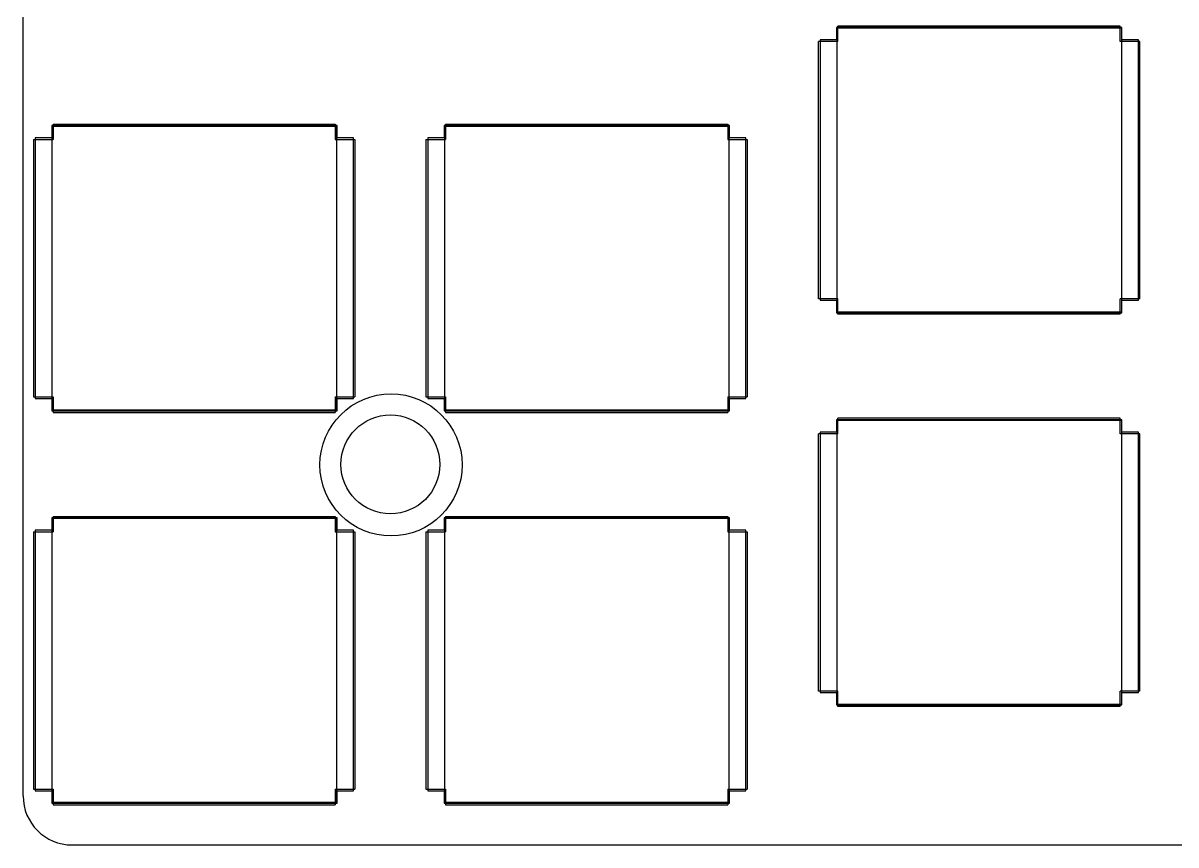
# Model space of a CAD drawing. Extents: x 46 to 182, y 79 to 194.
# Drawn here: x 46 to 102, y 108.8 to 148.7 of the extents above; entities that cross this region are included whole.
import ezdxf

# ---------------------------------------------------------------- set-up
doc = ezdxf.new("R2010")
doc.units = 0
doc.layers.add('iris-plate-design-rev2-and-rev3', color=7, linetype='CONTINUOUS')

msp = doc.modelspace()

# ---------------------------------------------------------------- linework, layer by layer
at = {"layer": 'iris-plate-design-rev2-and-rev3', "color": 7}
for p, q in [((46.022541, 111.168354), (46.022541, 180.223191)), ((99.275615, 148.55359), (85.577255, 148.55359)), ((85.577396, 147.80429), (85.577396, 148.55359)), ((99.275615, 147.80429), (99.275615, 148.55359)), ((85.577396, 147.80429), (84.627365, 147.80429)), ((84.627436, 135.30241), (84.627436, 147.804149)), ((100.225575, 147.80429), (99.275545, 147.80429)), ((100.225575, 135.30241), (100.225575, 147.804149)), ((47.477397, 143.79109), (47.477397, 143.04179)), ((47.477397, 143.79109), (61.175757, 143.79109)), ((61.175616, 143.79109), (61.175616, 143.04179)), ((66.527396, 143.79109), (66.527396, 143.04179)), ((66.527396, 143.79109), (80.225757, 143.79109)), ((80.225616, 143.79109), (80.225616, 143.04179)), ((46.527437, 143.04179), (47.477467, 143.04179)), ((46.527437, 143.04179), (46.527437, 130.540051)), ((61.175616, 143.04179), (62.125647, 143.04179)), ((62.125576, 143.04179), (62.125576, 130.540051)), ((65.577436, 143.04179), (66.527467, 143.04179)), ((65.577436, 143.04179), (65.577436, 130.540051)), ((80.225616, 143.04179), (81.175646, 143.04179)), ((81.175576, 143.04179), (81.175576, 130.540051)), ((85.577396, 135.30241), (84.627365, 135.30241)), ((85.577396, 134.55311), (85.577396, 135.30241)), ((100.225575, 135.30241), (99.275545, 135.30241)), ((99.275615, 134.55311), (99.275615, 135.30241)), ((99.275615, 134.55311), (85.577255, 134.55311)), ((46.527437, 130.53991), (47.477467, 130.53991)), ((47.477397, 130.53991), (47.477397, 129.79061)), ((61.175616, 130.53991), (61.175616, 129.79061)), ((61.175616, 130.53991), (62.125647, 130.53991)), ((65.577436, 130.53991), (66.527467, 130.53991)), ((66.527396, 130.53991), (66.527396, 129.79061)), ((80.225616, 130.53991), (80.225616, 129.79061)), ((80.225616, 130.53991), (81.175646, 130.53991)), ((47.477397, 129.79061), (61.175757, 129.79061)), ((66.527396, 129.79061), (80.225757, 129.79061)), ((99.275615, 129.50359), (85.577255, 129.50359)), ((85.577396, 128.75429), (85.577396, 129.50359)), ((99.275615, 128.75429), (99.275615, 129.50359)), ((85.577396, 128.75429), (84.627365, 128.75429)), ((84.627436, 116.25241), (84.627436, 128.754149)), ((100.225575, 128.75429), (99.275545, 128.75429)), ((100.225575, 116.25241), (100.225575, 128.754149)), ((47.477397, 124.74109), (47.477397, 123.99179)), ((47.477397, 124.74109), (61.175757, 124.74109)), ((61.175616, 124.74109), (61.175616, 123.99179)), ((66.527396, 124.74109), (66.527396, 123.99179)), ((66.527396, 124.74109), (80.225757, 124.74109)), ((80.225616, 124.74109), (80.225616, 123.99179)), ((46.527437, 123.99179), (47.477467, 123.99179)), ((46.527437, 123.99179), (46.527437, 111.490052)), ((61.175616, 123.99179), (62.125647, 123.99179)), ((62.125576, 123.99179), (62.125576, 111.490052)), ((65.577436, 123.99179), (66.527467, 123.99179)), ((65.577436, 123.99179), (65.577436, 111.490052)), ((80.225616, 123.99179), (81.175646, 123.99179)), ((81.175576, 123.99179), (81.175576, 111.490052)), ((85.577396, 116.25241), (84.627365, 116.25241)), ((85.577396, 115.50311), (85.577396, 116.25241)), ((100.225575, 116.25241), (99.275545, 116.25241)), ((99.275615, 115.50311), (99.275615, 116.25241)), ((99.275615, 115.50311), (85.577255, 115.50311)), ((46.527437, 111.489911), (47.477467, 111.489911)), ((47.477397, 111.489911), (47.477397, 110.740611)), ((61.175616, 111.489911), (61.175616, 110.740611)), ((61.175616, 111.489911), (62.125647, 111.489911)), ((65.577436, 111.489911), (66.527467, 111.489911)), ((66.527396, 111.489911), (66.527396, 110.740611)), ((80.225616, 111.489911), (80.225616, 110.740611)), ((80.225616, 111.489911), (81.175646, 111.489911)), ((47.477397, 110.740611), (61.175757, 110.740611)), ((66.527396, 110.740611), (80.225757, 110.740611)), ((48.405061, 108.785834), (109.126229, 108.785834))]:
    msp.add_line(p, q, dxfattribs=at)
at = {"layer": 'iris-plate-design-rev2-and-rev3', "color": 3}
for p, q in [((46.022541, 111.168354), (46.022541, 180.223191)), ((99.275615, 148.55359), (85.577255, 148.55359)), ((85.577396, 147.80429), (85.577396, 148.55359)), ((99.275615, 147.80429), (99.275615, 148.55359)), ((85.577396, 147.80429), (84.627365, 147.80429)), ((84.627436, 135.30241), (84.627436, 147.804149)), ((100.225575, 147.80429), (99.275545, 147.80429)), ((100.225575, 135.30241), (100.225575, 147.804149)), ((47.477397, 143.79109), (47.477397, 143.04179)), ((47.477397, 143.79109), (61.175757, 143.79109)), ((61.175616, 143.79109), (61.175616, 143.04179)), ((66.527396, 143.79109), (66.527396, 143.04179)), ((66.527396, 143.79109), (80.225757, 143.79109)), ((80.225616, 143.79109), (80.225616, 143.04179)), ((46.527437, 143.04179), (47.477467, 143.04179)), ((46.527437, 143.04179), (46.527437, 130.540051)), ((61.175616, 143.04179), (62.125647, 143.04179)), ((62.125576, 143.04179), (62.125576, 130.540051)), ((65.577436, 143.04179), (66.527467, 143.04179)), ((65.577436, 143.04179), (65.577436, 130.540051)), ((80.225616, 143.04179), (81.175646, 143.04179)), ((81.175576, 143.04179), (81.175576, 130.540051)), ((85.577396, 135.30241), (84.627365, 135.30241)), ((85.577396, 134.55311), (85.577396, 135.30241)), ((100.225575, 135.30241), (99.275545, 135.30241)), ((99.275615, 134.55311), (99.275615, 135.30241)), ((99.275615, 134.55311), (85.577255, 134.55311)), ((46.527437, 130.53991), (47.477467, 130.53991)), ((47.477397, 130.53991), (47.477397, 129.79061)), ((61.175616, 130.53991), (61.175616, 129.79061)), ((61.175616, 130.53991), (62.125647, 130.53991)), ((63.883821, 130.690193), (63.883821, 130.690193)), ((65.577436, 130.53991), (66.527467, 130.53991)), ((66.527396, 130.53991), (66.527396, 129.79061)), ((80.225616, 130.53991), (80.225616, 129.79061)), ((80.225616, 130.53991), (81.175646, 130.53991)), ((47.477397, 129.79061), (61.175757, 129.79061)), ((66.527396, 129.79061), (80.225757, 129.79061)), ((99.275615, 129.50359), (85.577255, 129.50359)), ((85.577396, 128.75429), (85.577396, 129.50359)), ((99.275615, 128.75429), (99.275615, 129.50359)), ((85.577396, 128.75429), (84.627365, 128.75429)), ((84.627436, 116.25241), (84.627436, 128.754149)), ((100.225575, 128.75429), (99.275545, 128.75429)), ((100.225575, 116.25241), (100.225575, 128.754149)), ((47.477397, 124.74109), (47.477397, 123.99179)), ((47.477397, 124.74109), (61.175757, 124.74109)), ((61.175616, 124.74109), (61.175616, 123.99179)), ((66.527396, 124.74109), (66.527396, 123.99179)), ((66.527396, 124.74109), (80.225757, 124.74109)), ((80.225616, 124.74109), (80.225616, 123.99179)), ((46.527437, 123.99179), (47.477467, 123.99179)), ((46.527437, 123.99179), (46.527437, 111.490052)), ((61.175616, 123.99179), (62.125647, 123.99179)), ((62.125576, 123.99179), (62.125576, 111.490052)), ((65.577436, 123.99179), (66.527467, 123.99179)), ((65.577436, 123.99179), (65.577436, 111.490052)), ((80.225616, 123.99179), (81.175646, 123.99179)), ((81.175576, 123.99179), (81.175576, 111.490052)), ((85.577396, 116.25241), (84.627365, 116.25241)), ((85.577396, 115.50311), (85.577396, 116.25241)), ((100.225575, 116.25241), (99.275545, 116.25241)), ((99.275615, 115.50311), (99.275615, 116.25241)), ((99.275615, 115.50311), (85.577255, 115.50311)), ((46.527437, 111.489911), (47.477467, 111.489911)), ((47.477397, 111.489911), (47.477397, 110.740611)), ((61.175616, 111.489911), (61.175616, 110.740611)), ((61.175616, 111.489911), (62.125647, 111.489911)), ((65.577436, 111.489911), (66.527467, 111.489911)), ((66.527396, 111.489911), (66.527396, 110.740611)), ((80.225616, 111.489911), (80.225616, 110.740611)), ((80.225616, 111.489911), (81.175646, 111.489911)), ((47.477397, 110.740611), (61.175757, 110.740611)), ((66.527396, 110.740611), (80.225757, 110.740611)), ((48.405061, 108.785834), (109.126229, 108.785834))]:
    msp.add_line(p, q, dxfattribs=at)
at = {"layer": 'iris-plate-design-rev2-and-rev3', "color": 5}
for p, q in [((85.512343, 148.483175), (85.512343, 147.8831)), ((99.362399, 148.483175), (85.512343, 148.483175)), ((85.512343, 148.483175), (85.512343, 147.8831)), ((99.362399, 148.483175), (85.512343, 148.483175)), ((85.53732, 134.658097), (85.53732, 148.458057)), ((85.53732, 148.458057), (99.337281, 148.458057)), ((99.337281, 148.458057), (99.337281, 134.658097)), ((99.362399, 147.8831), (99.362399, 148.483175)), ((99.362399, 147.8831), (99.362399, 148.483175)), ((85.512343, 147.8831), (84.712243, 147.8831)), ((84.712243, 147.8831), (84.712243, 135.233195)), ((85.512343, 147.8831), (84.712243, 147.8831)), ((84.712243, 147.8831), (84.712243, 135.233195)), ((100.162499, 147.8831), (99.362399, 147.8831)), ((100.162499, 147.8831), (99.362399, 147.8831)), ((100.162499, 135.233195), (100.162499, 147.8831)), ((100.162499, 135.233195), (100.162499, 147.8831)), ((47.412344, 143.721169), (47.412344, 143.121094)), ((61.2624, 143.721169), (47.412344, 143.721169)), ((47.412344, 143.721169), (47.412344, 143.121094)), ((61.2624, 143.721169), (47.412344, 143.721169)), ((47.437321, 129.896302), (47.437321, 143.696263)), ((47.437321, 143.696263), (61.237282, 143.696263)), ((61.237282, 143.696263), (61.237282, 129.896302)), ((61.2624, 143.121094), (61.2624, 143.721169)), ((61.2624, 143.121094), (61.2624, 143.721169)), ((66.462344, 143.721169), (66.462344, 143.121094)), ((80.312399, 143.721169), (66.462344, 143.721169)), ((66.462344, 143.721169), (66.462344, 143.121094)), ((80.312399, 143.721169), (66.462344, 143.721169)), ((66.487321, 129.896302), (66.487321, 143.696263)), ((66.487321, 143.696263), (80.287281, 143.696263)), ((80.287281, 143.696263), (80.287281, 129.896302)), ((80.312399, 143.121094), (80.312399, 143.721169)), ((80.312399, 143.121094), (80.312399, 143.721169)), ((47.412344, 143.121094), (46.612244, 143.121094)), ((46.612244, 143.121094), (46.612244, 130.471189)), ((47.412344, 143.121094), (46.612244, 143.121094)), ((46.612244, 143.121094), (46.612244, 130.471189)), ((62.0625, 143.121094), (61.2624, 143.121094)), ((62.0625, 143.121094), (61.2624, 143.121094)), ((62.0625, 130.471189), (62.0625, 143.121094)), ((62.0625, 130.471189), (62.0625, 143.121094)), ((66.462344, 143.121094), (65.662244, 143.121094)), ((65.662244, 143.121094), (65.662244, 130.471189)), ((66.462344, 143.121094), (65.662244, 143.121094)), ((65.662244, 143.121094), (65.662244, 130.471189)), ((81.112499, 143.121094), (80.312399, 143.121094)), ((81.112499, 143.121094), (80.312399, 143.121094)), ((81.112499, 130.471189), (81.112499, 143.121094)), ((81.112499, 130.471189), (81.112499, 143.121094)), ((84.712243, 135.233195), (85.512343, 135.233195)), ((84.712243, 135.233195), (85.512343, 135.233195)), ((85.512343, 135.233195), (85.512343, 134.63312)), ((85.512343, 135.233195), (85.512343, 134.63312)), ((99.362399, 134.63312), (99.362399, 135.233195)), ((99.362399, 135.233195), (100.162499, 135.233195)), ((99.362399, 134.63312), (99.362399, 135.233195)), ((99.362399, 135.233195), (100.162499, 135.233195)), ((85.512343, 134.63312), (99.362399, 134.63312)), ((85.512343, 134.63312), (99.362399, 134.63312)), ((99.337281, 134.658097), (85.53732, 134.658097)), ((46.612244, 130.471189), (47.412344, 130.471189)), ((46.612244, 130.471189), (47.412344, 130.471189)), ((47.412344, 130.471189), (47.412344, 129.871114)), ((47.412344, 130.471189), (47.412344, 129.871114)), ((61.2624, 129.871114), (61.2624, 130.471189)), ((61.2624, 130.471189), (62.0625, 130.471189)), ((61.2624, 129.871114), (61.2624, 130.471189)), ((61.2624, 130.471189), (62.0625, 130.471189)), ((65.662244, 130.471189), (66.462344, 130.471189)), ((65.662244, 130.471189), (66.462344, 130.471189)), ((66.462344, 130.471189), (66.462344, 129.871114)), ((66.462344, 130.471189), (66.462344, 129.871114)), ((80.312399, 129.871114), (80.312399, 130.471189)), ((80.312399, 130.471189), (81.112499, 130.471189)), ((80.312399, 129.871114), (80.312399, 130.471189)), ((80.312399, 130.471189), (81.112499, 130.471189)), ((47.412344, 129.871114), (61.2624, 129.871114)), ((47.412344, 129.871114), (61.2624, 129.871114)), ((61.237282, 129.896302), (47.437321, 129.896302)), ((66.462344, 129.871114), (80.312399, 129.871114)), ((66.462344, 129.871114), (80.312399, 129.871114)), ((80.287281, 129.896302), (66.487321, 129.896302)), ((85.512343, 129.433176), (85.512343, 128.833101)), ((99.362399, 129.433176), (85.512343, 129.433176)), ((85.512343, 129.433176), (85.512343, 128.833101)), ((99.362399, 129.433176), (85.512343, 129.433176)), ((85.53732, 115.608097), (85.53732, 129.408058)), ((85.53732, 129.408058), (99.337281, 129.408058)), ((99.337281, 129.408058), (99.337281, 115.608097)), ((99.362399, 128.833101), (99.362399, 129.433176)), ((99.362399, 128.833101), (99.362399, 129.433176)), ((85.512343, 128.833101), (84.712243, 128.833101)), ((84.712243, 128.833101), (84.712243, 116.183195)), ((85.512343, 128.833101), (84.712243, 128.833101)), ((84.712243, 128.833101), (84.712243, 116.183195)), ((100.162499, 128.833101), (99.362399, 128.833101)), ((100.162499, 128.833101), (99.362399, 128.833101)), ((100.162499, 116.183195), (100.162499, 128.833101)), ((100.162499, 116.183195), (100.162499, 128.833101)), ((47.412344, 124.67117), (47.412344, 124.071095)), ((61.2624, 124.67117), (47.412344, 124.67117)), ((47.412344, 124.67117), (47.412344, 124.071095)), ((61.2624, 124.67117), (47.412344, 124.67117)), ((47.437321, 110.846303), (47.437321, 124.646264)), ((47.437321, 124.646264), (61.237282, 124.646264)), ((61.237282, 124.646264), (61.237282, 110.846303)), ((61.2624, 124.071095), (61.2624, 124.67117)), ((61.2624, 124.071095), (61.2624, 124.67117)), ((66.462344, 124.67117), (66.462344, 124.071095)), ((80.312399, 124.67117), (66.462344, 124.67117)), ((66.462344, 124.67117), (66.462344, 124.071095)), ((80.312399, 124.67117), (66.462344, 124.67117)), ((66.487321, 110.846303), (66.487321, 124.646264)), ((66.487321, 124.646264), (80.287281, 124.646264)), ((80.287281, 124.646264), (80.287281, 110.846303)), ((80.312399, 124.071095), (80.312399, 124.67117)), ((80.312399, 124.071095), (80.312399, 124.67117)), ((47.412344, 124.071095), (46.612244, 124.071095)), ((46.612244, 124.071095), (46.612244, 111.421189)), ((47.412344, 124.071095), (46.612244, 124.071095)), ((46.612244, 124.071095), (46.612244, 111.421189)), ((62.0625, 124.071095), (61.2624, 124.071095)), ((62.0625, 124.071095), (61.2624, 124.071095)), ((62.0625, 111.421189), (62.0625, 124.071095)), ((62.0625, 111.421189), (62.0625, 124.071095)), ((66.462344, 124.071095), (65.662244, 124.071095)), ((65.662244, 124.071095), (65.662244, 111.421189)), ((66.462344, 124.071095), (65.662244, 124.071095)), ((65.662244, 124.071095), (65.662244, 111.421189)), ((81.112499, 124.071095), (80.312399, 124.071095)), ((81.112499, 124.071095), (80.312399, 124.071095)), ((81.112499, 111.421189), (81.112499, 124.071095)), ((81.112499, 111.421189), (81.112499, 124.071095)), ((84.712243, 116.183195), (85.512343, 116.183195)), ((84.712243, 116.183195), (85.512343, 116.183195)), ((85.512343, 116.183195), (85.512343, 115.58312)), ((85.512343, 116.183195), (85.512343, 115.58312)), ((99.362399, 115.58312), (99.362399, 116.183195)), ((99.362399, 116.183195), (100.162499, 116.183195)), ((99.362399, 115.58312), (99.362399, 116.183195)), ((99.362399, 116.183195), (100.162499, 116.183195)), ((85.512343, 115.58312), (99.362399, 115.58312)), ((85.512343, 115.58312), (99.362399, 115.58312)), ((99.337281, 115.608097), (85.53732, 115.608097)), ((46.612244, 111.421189), (47.412344, 111.421189)), ((46.612244, 111.421189), (47.412344, 111.421189)), ((47.412344, 111.421189), (47.412344, 110.821114)), ((47.412344, 111.421189), (47.412344, 110.821114)), ((61.2624, 110.821114), (61.2624, 111.421189)), ((61.2624, 111.421189), (62.0625, 111.421189)), ((61.2624, 110.821114), (61.2624, 111.421189)), ((61.2624, 111.421189), (62.0625, 111.421189)), ((65.662244, 111.421189), (66.462344, 111.421189)), ((65.662244, 111.421189), (66.462344, 111.421189)), ((66.462344, 111.421189), (66.462344, 110.821114)), ((66.462344, 111.421189), (66.462344, 110.821114)), ((80.312399, 110.821114), (80.312399, 111.421189)), ((80.312399, 111.421189), (81.112499, 111.421189)), ((80.312399, 110.821114), (80.312399, 111.421189)), ((80.312399, 111.421189), (81.112499, 111.421189)), ((47.412344, 110.821114), (61.2624, 110.821114)), ((47.412344, 110.821114), (61.2624, 110.821114)), ((61.237282, 110.846303), (47.437321, 110.846303)), ((66.462344, 110.821114), (80.312399, 110.821114)), ((66.462344, 110.821114), (80.312399, 110.821114)), ((80.287281, 110.846303), (66.487321, 110.846303))]:
    msp.add_line(p, q, dxfattribs=at)
at = {"layer": 'iris-plate-design-rev2-and-rev3', "color": 4}
for p, q in [((85.512343, 148.483175), (85.512343, 147.8831)), ((99.362399, 148.483175), (85.512343, 148.483175)), ((85.512343, 148.483175), (85.512343, 147.8831)), ((99.362399, 148.483175), (85.512343, 148.483175)), ((85.512343, 148.483175), (85.512343, 147.8831)), ((99.362399, 148.483175), (85.512343, 148.483175)), ((85.512343, 148.483175), (85.512343, 147.8831)), ((99.362399, 148.483175), (85.512343, 148.483175)), ((99.362399, 147.8831), (99.362399, 148.483175)), ((99.362399, 147.8831), (99.362399, 148.483175)), ((99.362399, 147.8831), (99.362399, 148.483175)), ((99.362399, 147.8831), (99.362399, 148.483175)), ((85.512343, 147.8831), (84.712243, 147.8831)), ((84.712243, 147.8831), (84.712243, 135.233195)), ((85.512343, 147.8831), (84.712243, 147.8831)), ((84.712243, 147.8831), (84.712243, 135.233195)), ((85.512343, 147.8831), (84.712243, 147.8831)), ((84.712243, 147.8831), (84.712243, 135.233195)), ((85.512343, 147.8831), (84.712243, 147.8831)), ((84.712243, 147.8831), (84.712243, 135.233195)), ((100.162499, 147.8831), (99.362399, 147.8831)), ((100.162499, 147.8831), (99.362399, 147.8831)), ((100.162499, 147.8831), (99.362399, 147.8831)), ((100.162499, 147.8831), (99.362399, 147.8831)), ((100.162499, 135.233195), (100.162499, 147.8831)), ((100.162499, 135.233195), (100.162499, 147.8831)), ((100.162499, 135.233195), (100.162499, 147.8831)), ((100.162499, 135.233195), (100.162499, 147.8831)), ((47.412344, 143.721169), (47.412344, 143.121094)), ((61.2624, 143.721169), (47.412344, 143.721169)), ((47.412344, 143.721169), (47.412344, 143.121094)), ((61.2624, 143.721169), (47.412344, 143.721169)), ((47.412344, 143.721169), (47.412344, 143.121094)), ((61.2624, 143.721169), (47.412344, 143.721169)), ((47.412344, 143.721169), (47.412344, 143.121094)), ((61.2624, 143.721169), (47.412344, 143.721169)), ((61.2624, 143.121094), (61.2624, 143.721169)), ((61.2624, 143.121094), (61.2624, 143.721169)), ((61.2624, 143.121094), (61.2624, 143.721169)), ((61.2624, 143.121094), (61.2624, 143.721169)), ((66.462344, 143.721169), (66.462344, 143.121094)), ((80.312399, 143.721169), (66.462344, 143.721169)), ((66.462344, 143.721169), (66.462344, 143.121094)), ((80.312399, 143.721169), (66.462344, 143.721169)), ((66.462344, 143.721169), (66.462344, 143.121094)), ((80.312399, 143.721169), (66.462344, 143.721169)), ((66.462344, 143.721169), (66.462344, 143.121094)), ((80.312399, 143.721169), (66.462344, 143.721169)), ((80.312399, 143.121094), (80.312399, 143.721169)), ((80.312399, 143.121094), (80.312399, 143.721169)), ((80.312399, 143.121094), (80.312399, 143.721169)), ((80.312399, 143.121094), (80.312399, 143.721169)), ((47.412344, 143.121094), (46.612244, 143.121094)), ((46.612244, 143.121094), (46.612244, 130.471189)), ((47.412344, 143.121094), (46.612244, 143.121094)), ((46.612244, 143.121094), (46.612244, 130.471189)), ((47.412344, 143.121094), (46.612244, 143.121094)), ((46.612244, 143.121094), (46.612244, 130.471189)), ((47.412344, 143.121094), (46.612244, 143.121094)), ((46.612244, 143.121094), (46.612244, 130.471189)), ((62.0625, 143.121094), (61.2624, 143.121094)), ((62.0625, 143.121094), (61.2624, 143.121094)), ((62.0625, 143.121094), (61.2624, 143.121094)), ((62.0625, 143.121094), (61.2624, 143.121094)), ((62.0625, 130.471189), (62.0625, 143.121094)), ((62.0625, 130.471189), (62.0625, 143.121094)), ((62.0625, 130.471189), (62.0625, 143.121094)), ((62.0625, 130.471189), (62.0625, 143.121094)), ((66.462344, 143.121094), (65.662244, 143.121094)), ((65.662244, 143.121094), (65.662244, 130.471189)), ((66.462344, 143.121094), (65.662244, 143.121094)), ((65.662244, 143.121094), (65.662244, 130.471189)), ((66.462344, 143.121094), (65.662244, 143.121094)), ((65.662244, 143.121094), (65.662244, 130.471189)), ((66.462344, 143.121094), (65.662244, 143.121094)), ((65.662244, 143.121094), (65.662244, 130.471189)), ((81.112499, 143.121094), (80.312399, 143.121094)), ((81.112499, 143.121094), (80.312399, 143.121094)), ((81.112499, 143.121094), (80.312399, 143.121094)), ((81.112499, 143.121094), (80.312399, 143.121094)), ((81.112499, 130.471189), (81.112499, 143.121094)), ((81.112499, 130.471189), (81.112499, 143.121094)), ((81.112499, 130.471189), (81.112499, 143.121094)), ((81.112499, 130.471189), (81.112499, 143.121094)), ((84.712243, 135.233195), (85.512343, 135.233195)), ((84.712243, 135.233195), (85.512343, 135.233195)), ((84.712243, 135.233195), (85.512343, 135.233195)), ((84.712243, 135.233195), (85.512343, 135.233195)), ((85.512343, 135.233195), (85.512343, 134.63312)), ((85.512343, 135.233195), (85.512343, 134.63312)), ((85.512343, 135.233195), (85.512343, 134.63312)), ((85.512343, 135.233195), (85.512343, 134.63312)), ((99.362399, 134.63312), (99.362399, 135.233195)), ((99.362399, 135.233195), (100.162499, 135.233195)), ((99.362399, 134.63312), (99.362399, 135.233195)), ((99.362399, 135.233195), (100.162499, 135.233195)), ((99.362399, 134.63312), (99.362399, 135.233195)), ((99.362399, 135.233195), (100.162499, 135.233195)), ((99.362399, 134.63312), (99.362399, 135.233195)), ((99.362399, 135.233195), (100.162499, 135.233195)), ((85.512343, 134.63312), (99.362399, 134.63312)), ((85.512343, 134.63312), (99.362399, 134.63312)), ((85.512343, 134.63312), (99.362399, 134.63312)), ((85.512343, 134.63312), (99.362399, 134.63312)), ((46.612244, 130.471189), (47.412344, 130.471189)), ((46.612244, 130.471189), (47.412344, 130.471189)), ((46.612244, 130.471189), (47.412344, 130.471189)), ((46.612244, 130.471189), (47.412344, 130.471189)), ((47.412344, 130.471189), (47.412344, 129.871114)), ((47.412344, 130.471189), (47.412344, 129.871114)), ((47.412344, 130.471189), (47.412344, 129.871114)), ((47.412344, 130.471189), (47.412344, 129.871114)), ((61.2624, 129.871114), (61.2624, 130.471189)), ((61.2624, 130.471189), (62.0625, 130.471189)), ((61.2624, 129.871114), (61.2624, 130.471189)), ((61.2624, 130.471189), (62.0625, 130.471189)), ((61.2624, 129.871114), (61.2624, 130.471189)), ((61.2624, 130.471189), (62.0625, 130.471189)), ((61.2624, 129.871114), (61.2624, 130.471189)), ((61.2624, 130.471189), (62.0625, 130.471189)), ((65.662244, 130.471189), (66.462344, 130.471189)), ((65.662244, 130.471189), (66.462344, 130.471189)), ((65.662244, 130.471189), (66.462344, 130.471189)), ((65.662244, 130.471189), (66.462344, 130.471189)), ((66.462344, 130.471189), (66.462344, 129.871114)), ((66.462344, 130.471189), (66.462344, 129.871114)), ((66.462344, 130.471189), (66.462344, 129.871114)), ((66.462344, 130.471189), (66.462344, 129.871114)), ((80.312399, 129.871114), (80.312399, 130.471189)), ((80.312399, 130.471189), (81.112499, 130.471189)), ((80.312399, 129.871114), (80.312399, 130.471189)), ((80.312399, 130.471189), (81.112499, 130.471189)), ((80.312399, 129.871114), (80.312399, 130.471189)), ((80.312399, 130.471189), (81.112499, 130.471189)), ((80.312399, 129.871114), (80.312399, 130.471189)), ((80.312399, 130.471189), (81.112499, 130.471189)), ((47.412344, 129.871114), (61.2624, 129.871114)), ((47.412344, 129.871114), (61.2624, 129.871114)), ((47.412344, 129.871114), (61.2624, 129.871114)), ((47.412344, 129.871114), (61.2624, 129.871114)), ((66.462344, 129.871114), (80.312399, 129.871114)), ((66.462344, 129.871114), (80.312399, 129.871114)), ((66.462344, 129.871114), (80.312399, 129.871114)), ((66.462344, 129.871114), (80.312399, 129.871114)), ((85.512343, 129.433176), (85.512343, 128.833101)), ((99.362399, 129.433176), (85.512343, 129.433176)), ((85.512343, 129.433176), (85.512343, 128.833101)), ((99.362399, 129.433176), (85.512343, 129.433176)), ((85.512343, 129.433176), (85.512343, 128.833101)), ((99.362399, 129.433176), (85.512343, 129.433176)), ((85.512343, 129.433176), (85.512343, 128.833101)), ((99.362399, 129.433176), (85.512343, 129.433176)), ((99.362399, 128.833101), (99.362399, 129.433176)), ((99.362399, 128.833101), (99.362399, 129.433176)), ((99.362399, 128.833101), (99.362399, 129.433176)), ((99.362399, 128.833101), (99.362399, 129.433176)), ((85.512343, 128.833101), (84.712243, 128.833101)), ((84.712243, 128.833101), (84.712243, 116.183195)), ((85.512343, 128.833101), (84.712243, 128.833101)), ((84.712243, 128.833101), (84.712243, 116.183195)), ((85.512343, 128.833101), (84.712243, 128.833101)), ((84.712243, 128.833101), (84.712243, 116.183195)), ((85.512343, 128.833101), (84.712243, 128.833101)), ((84.712243, 128.833101), (84.712243, 116.183195)), ((100.162499, 128.833101), (99.362399, 128.833101)), ((100.162499, 128.833101), (99.362399, 128.833101)), ((100.162499, 128.833101), (99.362399, 128.833101)), ((100.162499, 128.833101), (99.362399, 128.833101)), ((100.162499, 116.183195), (100.162499, 128.833101)), ((100.162499, 116.183195), (100.162499, 128.833101)), ((100.162499, 116.183195), (100.162499, 128.833101)), ((100.162499, 116.183195), (100.162499, 128.833101)), ((47.412344, 124.67117), (47.412344, 124.071095)), ((61.2624, 124.67117), (47.412344, 124.67117)), ((47.412344, 124.67117), (47.412344, 124.071095)), ((61.2624, 124.67117), (47.412344, 124.67117)), ((47.412344, 124.67117), (47.412344, 124.071095)), ((61.2624, 124.67117), (47.412344, 124.67117)), ((47.412344, 124.67117), (47.412344, 124.071095)), ((61.2624, 124.67117), (47.412344, 124.67117)), ((61.2624, 124.071095), (61.2624, 124.67117)), ((61.2624, 124.071095), (61.2624, 124.67117)), ((61.2624, 124.071095), (61.2624, 124.67117)), ((61.2624, 124.071095), (61.2624, 124.67117)), ((66.462344, 124.67117), (66.462344, 124.071095)), ((80.312399, 124.67117), (66.462344, 124.67117)), ((66.462344, 124.67117), (66.462344, 124.071095)), ((80.312399, 124.67117), (66.462344, 124.67117)), ((66.462344, 124.67117), (66.462344, 124.071095)), ((80.312399, 124.67117), (66.462344, 124.67117)), ((66.462344, 124.67117), (66.462344, 124.071095)), ((80.312399, 124.67117), (66.462344, 124.67117)), ((80.312399, 124.071095), (80.312399, 124.67117)), ((80.312399, 124.071095), (80.312399, 124.67117)), ((80.312399, 124.071095), (80.312399, 124.67117)), ((80.312399, 124.071095), (80.312399, 124.67117)), ((47.412344, 124.071095), (46.612244, 124.071095)), ((46.612244, 124.071095), (46.612244, 111.421189)), ((47.412344, 124.071095), (46.612244, 124.071095)), ((46.612244, 124.071095), (46.612244, 111.421189)), ((47.412344, 124.071095), (46.612244, 124.071095)), ((46.612244, 124.071095), (46.612244, 111.421189)), ((47.412344, 124.071095), (46.612244, 124.071095)), ((46.612244, 124.071095), (46.612244, 111.421189)), ((62.0625, 124.071095), (61.2624, 124.071095)), ((62.0625, 124.071095), (61.2624, 124.071095)), ((62.0625, 124.071095), (61.2624, 124.071095)), ((62.0625, 124.071095), (61.2624, 124.071095)), ((62.0625, 111.421189), (62.0625, 124.071095)), ((62.0625, 111.421189), (62.0625, 124.071095)), ((62.0625, 111.421189), (62.0625, 124.071095)), ((62.0625, 111.421189), (62.0625, 124.071095)), ((66.462344, 124.071095), (65.662244, 124.071095)), ((65.662244, 124.071095), (65.662244, 111.421189)), ((66.462344, 124.071095), (65.662244, 124.071095)), ((65.662244, 124.071095), (65.662244, 111.421189)), ((66.462344, 124.071095), (65.662244, 124.071095)), ((65.662244, 124.071095), (65.662244, 111.421189)), ((66.462344, 124.071095), (65.662244, 124.071095)), ((65.662244, 124.071095), (65.662244, 111.421189)), ((81.112499, 124.071095), (80.312399, 124.071095)), ((81.112499, 124.071095), (80.312399, 124.071095)), ((81.112499, 124.071095), (80.312399, 124.071095)), ((81.112499, 124.071095), (80.312399, 124.071095)), ((81.112499, 111.421189), (81.112499, 124.071095)), ((81.112499, 111.421189), (81.112499, 124.071095)), ((81.112499, 111.421189), (81.112499, 124.071095)), ((81.112499, 111.421189), (81.112499, 124.071095)), ((84.712243, 116.183195), (85.512343, 116.183195)), ((84.712243, 116.183195), (85.512343, 116.183195)), ((84.712243, 116.183195), (85.512343, 116.183195)), ((84.712243, 116.183195), (85.512343, 116.183195)), ((85.512343, 116.183195), (85.512343, 115.58312)), ((85.512343, 116.183195), (85.512343, 115.58312)), ((85.512343, 116.183195), (85.512343, 115.58312)), ((85.512343, 116.183195), (85.512343, 115.58312)), ((99.362399, 115.58312), (99.362399, 116.183195)), ((99.362399, 116.183195), (100.162499, 116.183195)), ((99.362399, 115.58312), (99.362399, 116.183195)), ((99.362399, 116.183195), (100.162499, 116.183195)), ((99.362399, 115.58312), (99.362399, 116.183195)), ((99.362399, 116.183195), (100.162499, 116.183195)), ((99.362399, 115.58312), (99.362399, 116.183195)), ((99.362399, 116.183195), (100.162499, 116.183195)), ((85.512343, 115.58312), (99.362399, 115.58312)), ((85.512343, 115.58312), (99.362399, 115.58312)), ((85.512343, 115.58312), (99.362399, 115.58312)), ((85.512343, 115.58312), (99.362399, 115.58312)), ((46.612244, 111.421189), (47.412344, 111.421189)), ((46.612244, 111.421189), (47.412344, 111.421189)), ((46.612244, 111.421189), (47.412344, 111.421189)), ((46.612244, 111.421189), (47.412344, 111.421189)), ((47.412344, 111.421189), (47.412344, 110.821114)), ((47.412344, 111.421189), (47.412344, 110.821114)), ((47.412344, 111.421189), (47.412344, 110.821114)), ((47.412344, 111.421189), (47.412344, 110.821114)), ((61.2624, 110.821114), (61.2624, 111.421189)), ((61.2624, 111.421189), (62.0625, 111.421189)), ((61.2624, 110.821114), (61.2624, 111.421189)), ((61.2624, 111.421189), (62.0625, 111.421189)), ((61.2624, 110.821114), (61.2624, 111.421189)), ((61.2624, 111.421189), (62.0625, 111.421189)), ((61.2624, 110.821114), (61.2624, 111.421189)), ((61.2624, 111.421189), (62.0625, 111.421189)), ((65.662244, 111.421189), (66.462344, 111.421189)), ((65.662244, 111.421189), (66.462344, 111.421189)), ((65.662244, 111.421189), (66.462344, 111.421189)), ((65.662244, 111.421189), (66.462344, 111.421189)), ((66.462344, 111.421189), (66.462344, 110.821114)), ((66.462344, 111.421189), (66.462344, 110.821114)), ((66.462344, 111.421189), (66.462344, 110.821114)), ((66.462344, 111.421189), (66.462344, 110.821114)), ((80.312399, 110.821114), (80.312399, 111.421189)), ((80.312399, 111.421189), (81.112499, 111.421189)), ((80.312399, 110.821114), (80.312399, 111.421189)), ((80.312399, 111.421189), (81.112499, 111.421189)), ((80.312399, 110.821114), (80.312399, 111.421189)), ((80.312399, 111.421189), (81.112499, 111.421189)), ((80.312399, 110.821114), (80.312399, 111.421189)), ((80.312399, 111.421189), (81.112499, 111.421189)), ((47.412344, 110.821114), (61.2624, 110.821114)), ((47.412344, 110.821114), (61.2624, 110.821114)), ((47.412344, 110.821114), (61.2624, 110.821114)), ((47.412344, 110.821114), (61.2624, 110.821114)), ((66.462344, 110.821114), (80.312399, 110.821114)), ((66.462344, 110.821114), (80.312399, 110.821114)), ((66.462344, 110.821114), (80.312399, 110.821114)), ((66.462344, 110.821114), (80.312399, 110.821114))]:
    msp.add_line(p, q, dxfattribs=at)
at = {"layer": 'iris-plate-design-rev2-and-rev3', "color": 7}
for points in [[(60.433654, 127.240027), (60.433654, 129.145732), (61.978468, 130.690193), (63.883821, 130.690193)], [(63.883821, 130.690193), (65.789173, 130.690193), (67.333987, 129.145732), (67.333987, 127.240027)], [(61.452829, 127.264651), (61.452829, 128.590037), (62.52739, 129.664598), (63.852776, 129.664598)], [(63.852776, 129.664598), (65.178162, 129.664598), (66.252723, 128.590037), (66.252723, 127.264651)], [(63.883821, 123.790213), (61.978468, 123.790213), (60.433654, 125.334674), (60.433654, 127.240027)], [(63.852776, 124.864704), (62.52739, 124.864704), (61.452829, 125.939265), (61.452829, 127.264651)], [(66.252723, 127.264651), (66.252723, 125.939265), (65.178162, 124.864704), (63.852776, 124.864704)], [(67.333987, 127.240027), (67.333987, 125.334674), (65.789173, 123.790213), (63.883821, 123.790213)], [(46.024305, 111.166554), (46.024305, 109.851399), (47.090399, 108.785305), (48.405555, 108.785305)]]:
    msp.add_open_spline(points, degree=3, dxfattribs=at)
at = {"layer": 'iris-plate-design-rev2-and-rev3', "color": 3}
for points in [[(60.433654, 127.240027), (60.433654, 129.145732), (61.978468, 130.690193), (63.883821, 130.690193)], [(63.883821, 130.690193), (65.789173, 130.690193), (67.333987, 129.145732), (67.333987, 127.240027)], [(63.883821, 123.790213), (61.978468, 123.790213), (60.433654, 125.334674), (60.433654, 127.240027)], [(67.333987, 127.240027), (67.333987, 125.334674), (65.789173, 123.790213), (63.883821, 123.790213)], [(46.024305, 111.166554), (46.024305, 109.851399), (47.090399, 108.785305), (48.405555, 108.785305)]]:
    msp.add_open_spline(points, degree=3, dxfattribs=at)

doc.saveas('drawing.dxf')
